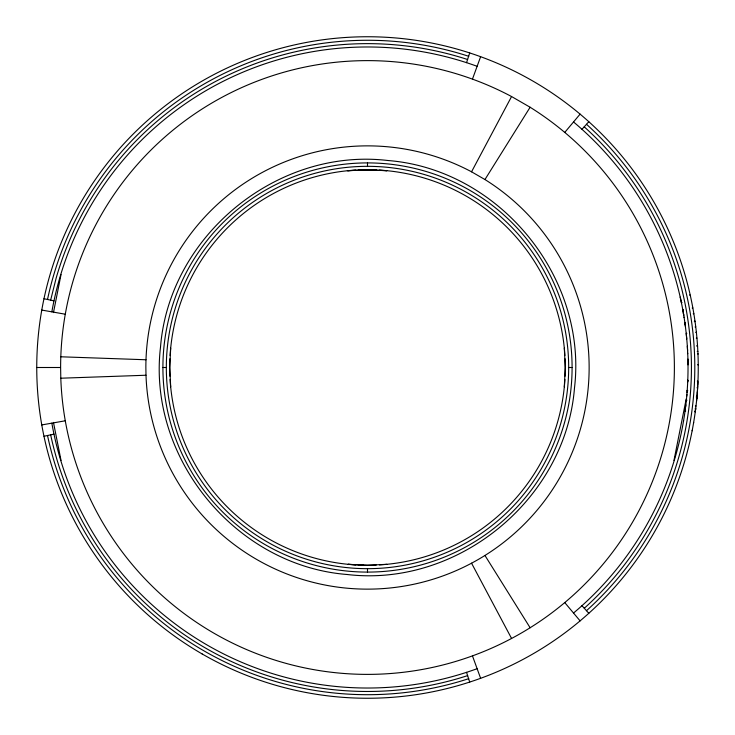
<?xml version="1.0" encoding="UTF-8"?>
<svg xmlns="http://www.w3.org/2000/svg" width="735" height="735" viewBox="0 0 735 735"><rect width="100%" height="100%" fill="white"/><g stroke="black" fill="none" stroke-linecap="round" stroke-linejoin="round"><path stroke-width="1.1" d="M697.928 382.071L697.772 385.213M170.685 348.114L169.73 367.5L170.685 386.886M564.315 386.886L565.27 367.5L564.315 348.114M697.653 387.418L697.717 386.169M697.497 389.798L697.625 387.878L696.982 387.832M697.451 390.423L697.313 392.416M687.207 390.377L687.041 392.508M687.179 390.68L687.813 390.735M697.304 392.49L697.138 394.603M697.065 395.485L696.532 401.154M686.738 396.147L686.894 394.327M697.028 395.926L696.78 398.655M685.608 406.712L685.838 404.829M695.613 409.147L694.998 408.945M695.595 409.349L695.723 408.292M695.576 409.487L695.641 408.926M685.286 409.285L685.13 410.461M695.402 410.847L694.722 411.085M683.578 420.677L683.495 421.192M693.518 423.231L693.656 422.414M692.241 430.241L692.14 430.765M53.462 312.596L61.033 274.532M673.967 460.468L686.214 398.894M50.651 300.146L56.172 278.023A323.914 323.914 0 0 1 467.625 59.517M466.541 62.668L469.711 52.938M472.559 78.838L480.626 56.696M530.119 107.246L484.953 179.542A221.639 221.639 0 0 1 478.32 559.445A221.639 221.639 0 0 1 145.999 375.236L145.861 367.5A221.639 221.639 0 0 1 471.548 171.806L511.569 96.542L530.119 107.246A306.881 306.881 0 0 1 520.94 633.267A306.881 306.881 0 0 1 60.803 378.213L60.619 367.5A306.881 306.881 0 0 1 511.569 96.542M564.958 132.181L580.099 114.127M581.973 129.305L588.818 121.707M689.549 294.992L690.257 295.213M43.981 436.268L53.986 434.137M682.016 302.526L681.391 302.655L680.527 298.603M683.403 309.637L682.778 309.747L683.752 315.343M692.205 308.02L692.839 307.91M41.776 424.931L64.983 420.843M693.206 313.781L693.84 313.68M685.489 322.463L684.855 322.555L685.112 324.429M694.345 321.204L694.979 321.121M685.36 326.303L684.919 322.996L685.544 322.904M694.41 321.664L695.034 321.48M695.117 327.002L695.705 326.56M686.756 339.037L686.196 333.378L686.83 333.313M695.733 332.358L696.367 332.293M696.302 338.173L696.945 338.118M696.881 345.606L697.524 345.56M696.927 346.286L697.552 346.075M347.361 170.759L367.5 169.73L386.886 170.685L363.467 169.776M348.114 170.685L367.5 169.73M697.221 351.44L697.855 351.413M386.886 564.315L367.5 565.27L348.114 564.315L363.467 565.224M60.803 378.213L145.999 375.236M688.566 359.626L687.914 359.194L687.988 362.98M697.598 364.79L698.241 364.79M36.759 367.5L60.325 367.5M162.913 367.5L166.321 367.5M568.679 367.5A201.179 201.179 0 0 1 266.915 541.723A201.179 201.179 0 0 1 266.915 193.277A201.179 201.179 0 0 1 568.679 367.5L572.087 367.5A204.587 204.587 0 0 0 265.206 190.319A204.587 204.587 0 0 0 265.206 544.681A204.587 204.587 0 0 0 572.087 367.5M60.803 356.787L145.999 359.764M687.749 380.748L688.383 380.776M697.331 381.143L697.965 381.171M696.284 397.001L696.927 397.065M686.352 400.106L686.995 400.171M695.365 405.95L695.999 406.023M694.63 411.747L695.264 411.83M685.066 410.92L685.7 411.012M41.776 310.069L64.983 314.157M43.981 298.732L53.986 300.863M471.548 171.806L484.953 179.542M581.973 605.695L588.818 613.293M564.958 602.819L580.099 620.873M484.953 555.458L530.119 627.745M471.548 563.194L511.569 638.458M472.559 656.162L480.626 678.304M466.541 672.332L469.711 682.062M680.197 297.105L680.601 298.952M53.462 422.404L61.033 460.468M683.412 313.367L683.559 314.212M683.633 314.663L683.715 315.122M684.028 317.097L684.101 317.548M687.317 346.24L687.547 350.016M687.537 349.906L687.583 350.76M687.703 353.177L687.721 353.682M697.956 353.563L697.984 354.224M687.914 359.323L688.006 364.872M367.5 162.913L367.5 166.321M367.5 568.679L367.5 572.087M586.493 124.288A327.213 327.213 0 0 1 586.475 610.702M468.746 678.671A327.213 327.213 0 0 1 47.509 435.451M47.527 299.402A327.213 327.213 0 0 1 468.746 56.301M584.215 126.815A323.914 323.914 0 0 1 584.279 608.258M467.662 675.603A323.914 323.914 0 0 1 50.687 434.945M565.077 358.809A197.77 197.77 0 0 1 565.077 376.191M564.903 379.444A197.77 197.77 0 0 1 379.444 564.903M376.191 565.077A197.77 197.77 0 0 1 358.809 565.077M355.556 564.903A197.77 197.77 0 0 1 170.088 379.444M169.923 376.191A197.77 197.77 0 0 1 169.923 358.809M170.088 355.556A197.77 197.77 0 0 1 355.556 170.088M358.809 169.923A197.77 197.77 0 0 1 376.191 169.923M379.444 170.088A197.77 197.77 0 0 1 564.903 355.556M573.53 121.964A320.524 320.524 0 0 1 573.53 613.036M477.125 668.694A320.524 320.524 0 0 1 51.845 423.158M51.845 311.842A320.524 320.524 0 0 1 477.125 66.306M687.703 382.062A42.492 1.075 -88.3 0 1 687.721 379.995M697.092 397.047A44.826 0.579 -87.2 0 1 697.074 395.696M160.506 347.113C147.349 457.969 235.825 565.766 347.113 574.494C457.969 587.651 565.766 499.175 574.494 387.887C587.651 277.031 499.175 169.234 387.887 160.506C277.031 147.349 169.234 235.825 160.506 347.113M202.125 653.939A330.75 330.75 0 0 0 698.25 367.5A330.75 330.75 0 0 0 202.125 81.061A330.75 330.75 0 0 0 202.125 653.939"/></g></svg>
